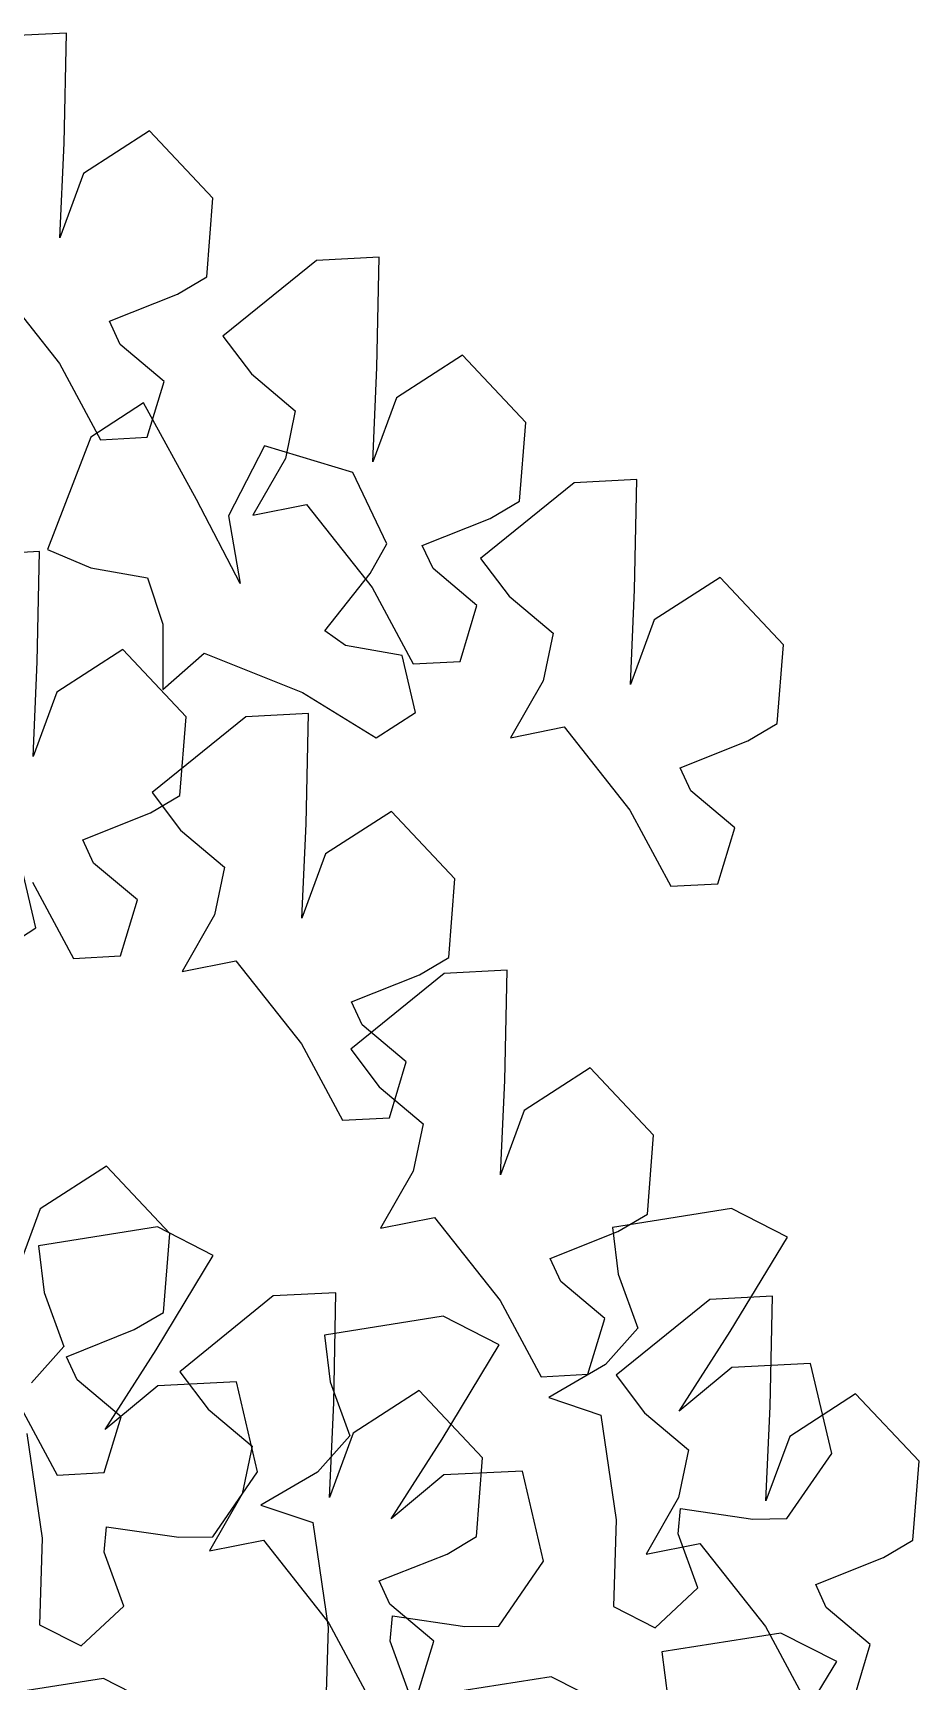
# Model space of a CAD drawing. Header units: millimetres. Extents: x 441061 to 442903, y 4515148 to 4515613.
# Drawn here: x 442189.285 to 442190.007, y 4515569.68 to 4515571.021 of the extents above; entities that cross this region are included whole.
import ezdxf

# ---------------------------------------------------------------- set-up
doc = ezdxf.new("R2010")
doc.units = ezdxf.units.MM
doc.layers.add('01_piscinas', color=254, linetype='Continuous')

msp = doc.modelspace()

# ---------------------------------------------------------------- linework, layer by layer
at = {"layer": '01_piscinas'}
for p, q in [((442189.3125, 4515571.021), (442189.2614, 4515571.0184)), ((442189.3106, 4515570.9313), (442189.3125, 4515571.021)), ((442189.3071, 4515570.8544), (442189.3106, 4515570.9313)), ((442189.3802, 4515570.9414), (442189.3264, 4515570.9067)), ((442189.4317, 4515570.8866), (442189.3802, 4515570.9414)), ((442189.3264, 4515570.9067), (442189.3071, 4515570.8544)), ((442189.4267, 4515570.8225), (442189.4317, 4515570.8866)), ((442189.5671, 4515570.8385), (442189.5161, 4515570.8358)), ((442189.5652, 4515570.7488), (442189.5671, 4515570.8385)), ((442189.5161, 4515570.8358), (442189.4399, 4515570.7742)), ((442189.2533, 4515570.8197), (442189.3068, 4515570.7521)), ((442189.4028, 4515570.8084), (442189.4267, 4515570.8225)), ((442189.3476, 4515570.7864), (442189.4028, 4515570.8084)), ((442189.3562, 4515570.7676), (442189.3476, 4515570.7864)), ((442189.4399, 4515570.7742), (442189.463, 4515570.7436)), ((442189.3921, 4515570.7375), (442189.3562, 4515570.7676)), ((442189.6348, 4515570.7589), (442189.5811, 4515570.7242)), ((442189.6864, 4515570.7041), (442189.6348, 4515570.7589)), ((442189.3068, 4515570.7521), (442189.3402, 4515570.69)), ((442189.463, 4515570.7436), (442189.4988, 4515570.7135)), ((442189.5618, 4515570.6719), (442189.5652, 4515570.7488)), ((442189.3783, 4515570.6921), (442189.3921, 4515570.7375)), ((442189.3751, 4515570.7201), (442189.3323, 4515570.6922)), ((442189.4184, 4515570.6414), (442189.3751, 4515570.7201)), ((442189.5811, 4515570.7242), (442189.5618, 4515570.6719)), ((442189.4988, 4515570.7135), (442189.4907, 4515570.6747)), ((442189.6814, 4515570.64), (442189.6864, 4515570.7041)), ((442189.3323, 4515570.6922), (442189.2971, 4515570.6007)), ((442189.3402, 4515570.69), (442189.3783, 4515570.6921)), ((442189.4736, 4515570.685), (442189.4444, 4515570.6281)), ((442189.5456, 4515570.6633), (442189.4736, 4515570.685)), ((442189.4907, 4515570.6747), (442189.4642, 4515570.6285)), ((442189.5733, 4515570.6053), (442189.5456, 4515570.6633)), ((442189.7259, 4515570.6549), (442189.6497, 4515570.5932)), ((442189.7769, 4515570.6576), (442189.7259, 4515570.6549)), ((442189.775, 4515570.5678), (442189.7769, 4515570.6576)), ((442189.4538, 4515570.5731), (442189.4184, 4515570.6414)), ((442189.4642, 4515570.6285), (442189.508, 4515570.6372)), ((442189.508, 4515570.6372), (442189.5614, 4515570.5696)), ((442189.6574, 4515570.6258), (442189.6814, 4515570.64)), ((442189.4444, 4515570.6281), (442189.4538, 4515570.5731)), ((442189.6022, 4515570.6039), (442189.6574, 4515570.6258)), ((442189.2906, 4515570.5989), (442189.2396, 4515570.5962)), ((442189.2887, 4515570.5092), (442189.2906, 4515570.5989)), ((442189.2971, 4515570.6007), (442189.3324, 4515570.5858)), ((442189.5597, 4515570.581), (442189.5733, 4515570.6053)), ((442189.6109, 4515570.5851), (442189.6022, 4515570.6039)), ((442189.3324, 4515570.5858), (442189.3785, 4515570.5776)), ((442189.6467, 4515570.555), (442189.6109, 4515570.5851)), ((442189.6497, 4515570.5932), (442189.6728, 4515570.5626)), ((442189.3785, 4515570.5776), (442189.3909, 4515570.54)), ((442189.5229, 4515570.5344), (442189.5597, 4515570.581)), ((442189.5614, 4515570.5696), (442189.5948, 4515570.5075)), ((442189.8446, 4515570.5779), (442189.7909, 4515570.5433)), ((442189.8962, 4515570.5231), (442189.8446, 4515570.5779)), ((442189.6728, 4515570.5626), (442189.7086, 4515570.5325)), ((442189.7716, 4515570.4909), (442189.775, 4515570.5678)), ((442189.6329, 4515570.5095), (442189.6467, 4515570.555)), ((442189.7909, 4515570.5433), (442189.7716, 4515570.4909)), ((442189.3909, 4515570.54), (442189.391, 4515570.4867)), ((442189.5397, 4515570.5225), (442189.5229, 4515570.5344)), ((442189.7086, 4515570.5325), (442189.7005, 4515570.4938)), ((442189.3583, 4515570.5193), (442189.3046, 4515570.4846)), ((442189.4099, 4515570.4645), (442189.3583, 4515570.5193)), ((442189.391, 4515570.4867), (442189.4246, 4515570.5162)), ((442189.4246, 4515570.5162), (442189.5047, 4515570.4843)), ((442189.5858, 4515570.5143), (442189.5397, 4515570.5225)), ((442189.8912, 4515570.4591), (442189.8962, 4515570.5231)), ((442189.2853, 4515570.4323), (442189.2887, 4515570.5092)), ((442189.5966, 4515570.4681), (442189.5858, 4515570.5143)), ((442189.5948, 4515570.5075), (442189.6329, 4515570.5095)), ((442189.7005, 4515570.4938), (442189.674, 4515570.4475)), ((442189.3046, 4515570.4846), (442189.2853, 4515570.4323)), ((442189.5047, 4515570.4843), (442189.5646, 4515570.4473)), ((442189.4585, 4515570.4645), (442189.3823, 4515570.4028)), ((442189.4049, 4515570.4004), (442189.4099, 4515570.4645)), ((442189.5095, 4515570.4672), (442189.4585, 4515570.4645)), ((442189.5076, 4515570.3774), (442189.5095, 4515570.4672)), ((442189.5646, 4515570.4473), (442189.5966, 4515570.4681)), ((442189.674, 4515570.4475), (442189.7178, 4515570.4563)), ((442189.7178, 4515570.4563), (442189.7712, 4515570.3886)), ((442189.8672, 4515570.4449), (442189.8912, 4515570.4591)), ((442189.812, 4515570.4229), (442189.8672, 4515570.4449)), ((442189.8207, 4515570.4041), (442189.812, 4515570.4229)), ((442189.3809, 4515570.3863), (442189.4049, 4515570.4004)), ((442189.3823, 4515570.4028), (442189.4054, 4515570.3722)), ((442189.8565, 4515570.374), (442189.8207, 4515570.4041)), ((442189.3258, 4515570.3643), (442189.3809, 4515570.3863)), ((442189.5772, 4515570.3875), (442189.5235, 4515570.3529)), ((442189.6288, 4515570.3327), (442189.5772, 4515570.3875)), ((442189.7712, 4515570.3886), (442189.8046, 4515570.3266)), ((442189.4054, 4515570.3722), (442189.4412, 4515570.3421)), ((442189.5042, 4515570.3005), (442189.5076, 4515570.3774)), ((442189.8427, 4515570.3286), (442189.8565, 4515570.374)), ((442189.3344, 4515570.3455), (442189.3258, 4515570.3643)), ((442189.3703, 4515570.3154), (442189.3344, 4515570.3455)), ((442189.4412, 4515570.3421), (442189.4331, 4515570.3034)), ((442189.5235, 4515570.3529), (442189.5042, 4515570.3005)), ((442189.2875, 4515570.2928), (442189.2767, 4515570.3391)), ((442189.2849, 4515570.33), (442189.3183, 4515570.2679)), ((442189.6238, 4515570.2686), (442189.6288, 4515570.3327)), ((442189.8046, 4515570.3266), (442189.8427, 4515570.3286)), ((442189.3565, 4515570.2699), (442189.3703, 4515570.3154)), ((442189.4331, 4515570.3034), (442189.4066, 4515570.2571)), ((442189.2554, 4515570.272), (442189.2875, 4515570.2928)), ((442189.3183, 4515570.2679), (442189.3565, 4515570.2699)), ((442189.4066, 4515570.2571), (442189.4504, 4515570.2658)), ((442189.4504, 4515570.2658), (442189.5038, 4515570.1982)), ((442189.5998, 4515570.2545), (442189.6238, 4515570.2686)), ((442189.6201, 4515570.2557), (442189.544, 4515570.194)), ((442189.5446, 4515570.2325), (442189.5998, 4515570.2545)), ((442189.6712, 4515570.2584), (442189.6201, 4515570.2557)), ((442189.6693, 4515570.1686), (442189.6712, 4515570.2584)), ((442189.5533, 4515570.2137), (442189.5446, 4515570.2325)), ((442189.5891, 4515570.1836), (442189.5533, 4515570.2137)), ((442189.5038, 4515570.1982), (442189.5372, 4515570.1362)), ((442189.544, 4515570.194), (442189.567, 4515570.1634)), ((442189.5754, 4515570.1382), (442189.5891, 4515570.1836)), ((442189.6658, 4515570.0917), (442189.6693, 4515570.1686)), ((442189.7389, 4515570.1787), (442189.6851, 4515570.1441)), ((442189.7904, 4515570.1239), (442189.7389, 4515570.1787)), ((442189.567, 4515570.1634), (442189.6029, 4515570.1333)), ((442189.6851, 4515570.1441), (442189.6658, 4515570.0917)), ((442189.5372, 4515570.1362), (442189.5754, 4515570.1382)), ((442189.6029, 4515570.1333), (442189.5948, 4515570.0946)), ((442189.7854, 4515570.0598), (442189.7904, 4515570.1239)), ((442189.345, 4515570.0987), (442189.2912, 4515570.064)), ((442189.3966, 4515570.0439), (442189.345, 4515570.0987)), ((442189.5948, 4515570.0946), (442189.5682, 4515570.0483)), ((442189.2912, 4515570.064), (442189.2719, 4515570.0117)), ((442189.8538, 4515570.0642), (442189.7571, 4515570.0489)), ((442189.7615, 4515570.0457), (442189.7854, 4515570.0598)), ((442189.8994, 4515570.041), (442189.8538, 4515570.0642)), ((442189.3865, 4515570.0493), (442189.2897, 4515570.034)), ((442189.432, 4515570.0261), (442189.3865, 4515570.0493)), ((442189.5682, 4515570.0483), (442189.612, 4515570.0571)), ((442189.612, 4515570.0571), (442189.6655, 4515569.9894)), ((442189.7063, 4515570.0237), (442189.7615, 4515570.0457)), ((442189.7571, 4515570.0489), (442189.7617, 4515570.0108)), ((442189.2897, 4515570.034), (442189.2944, 4515569.9959)), ((442189.3916, 4515569.9798), (442189.3966, 4515570.0439)), ((442189.8529, 4515569.9642), (442189.8994, 4515570.041)), ((442189.3855, 4515569.9493), (442189.432, 4515570.0261)), ((442189.7149, 4515570.0049), (442189.7063, 4515570.0237)), ((442189.7617, 4515570.0108), (442189.7777, 4515569.9668)), ((442189.2944, 4515569.9959), (442189.3103, 4515569.9519)), ((442189.4809, 4515569.9931), (442189.4047, 4515569.9315)), ((442189.5319, 4515569.9958), (442189.4809, 4515569.9931)), ((442189.5301, 4515569.9061), (442189.5319, 4515569.9958)), ((442189.7508, 4515569.9748), (442189.7149, 4515570.0049)), ((442189.8873, 4515569.993), (442189.8363, 4515569.9903)), ((442189.8854, 4515569.9033), (442189.8873, 4515569.993)), ((442189.3676, 4515569.9657), (442189.3916, 4515569.9798)), ((442189.6655, 4515569.9894), (442189.6989, 4515569.9274)), ((442189.8363, 4515569.9903), (442189.7601, 4515569.9287)), ((442189.3124, 4515569.9437), (442189.3676, 4515569.9657)), ((442189.6193, 4515569.9766), (442189.5225, 4515569.9613)), ((442189.6649, 4515569.9534), (442189.6193, 4515569.9766)), ((442189.737, 4515569.9294), (442189.7508, 4515569.9748)), ((442189.7777, 4515569.9668), (442189.7513, 4515569.9373)), ((442189.3103, 4515569.9519), (442189.284, 4515569.9225)), ((442189.5225, 4515569.9613), (442189.5272, 4515569.9233)), ((442189.6184, 4515569.8767), (442189.6649, 4515569.9534)), ((442189.8114, 4515569.8993), (442189.8529, 4515569.9642)), ((442189.3211, 4515569.9249), (442189.3124, 4515569.9437)), ((442189.3441, 4515569.8844), (442189.3855, 4515569.9493)), ((442189.4047, 4515569.9315), (442189.4278, 4515569.9009)), ((442189.6989, 4515569.9274), (442189.737, 4515569.9294)), ((442189.7513, 4515569.9373), (442189.7052, 4515569.9105)), ((442189.7601, 4515569.9287), (442189.7832, 4515569.8981)), ((442189.8543, 4515569.935), (442189.8114, 4515569.8993)), ((442189.9182, 4515569.9382), (442189.8543, 4515569.935)), ((442189.9355, 4515569.8649), (442189.9182, 4515569.9382)), ((442189.3569, 4515569.8948), (442189.3211, 4515569.9249)), ((442189.3869, 4515569.9201), (442189.3441, 4515569.8844)), ((442189.4508, 4515569.9233), (442189.3869, 4515569.9201)), ((442189.4681, 4515569.85), (442189.4508, 4515569.9233)), ((442189.5272, 4515569.9233), (442189.5432, 4515569.8793)), ((442189.5997, 4515569.9162), (442189.5459, 4515569.8815)), ((442189.6512, 4515569.8614), (442189.5997, 4515569.9162)), ((442189.955, 4515569.9134), (442189.9013, 4515569.8787)), ((442190.0066, 4515569.8586), (442189.955, 4515569.9134)), ((442189.2716, 4515569.9094), (442189.305, 4515569.8473)), ((442189.4278, 4515569.9009), (442189.4637, 4515569.8708)), ((442189.5266, 4515569.8292), (442189.5301, 4515569.9061)), ((442189.7052, 4515569.9105), (442189.7475, 4515569.8962)), ((442189.882, 4515569.8264), (442189.8854, 4515569.9033)), ((442189.3431, 4515569.8494), (442189.3569, 4515569.8948)), ((442189.7475, 4515569.8962), (442189.76, 4515569.8109)), ((442189.7832, 4515569.8981), (442189.819, 4515569.868)), ((442189.2802, 4515569.8813), (442189.2926, 4515569.7961)), ((442189.5432, 4515569.8793), (442189.5168, 4515569.8498)), ((442189.5459, 4515569.8815), (442189.5266, 4515569.8292)), ((442189.5769, 4515569.8118), (442189.6184, 4515569.8767)), ((442189.9013, 4515569.8787), (442189.882, 4515569.8264)), ((442189.4637, 4515569.8708), (442189.4556, 4515569.832)), ((442189.6462, 4515569.7973), (442189.6512, 4515569.8614)), ((442189.819, 4515569.868), (442189.8109, 4515569.8292)), ((442189.8991, 4515569.8119), (442189.9355, 4515569.8649)), ((442190.0016, 4515569.7945), (442190.0066, 4515569.8586)), ((442189.305, 4515569.8473), (442189.3431, 4515569.8494)), ((442189.4317, 4515569.797), (442189.4681, 4515569.85)), ((442189.5168, 4515569.8498), (442189.4707, 4515569.823)), ((442189.6198, 4515569.8475), (442189.5769, 4515569.8118)), ((442189.6837, 4515569.8506), (442189.6198, 4515569.8475)), ((442189.7009, 4515569.7774), (442189.6837, 4515569.8506)), ((442189.4556, 4515569.832), (442189.429, 4515569.7858)), ((442189.4707, 4515569.823), (442189.513, 4515569.8087)), ((442189.8109, 4515569.8292), (442189.7844, 4515569.783)), ((442189.8106, 4515569.7996), (442189.8125, 4515569.8202)), ((442189.8125, 4515569.8202), (442189.8713, 4515569.8116)), ((442189.3432, 4515569.7847), (442189.3451, 4515569.8053)), ((442189.3451, 4515569.8053), (442189.4039, 4515569.7968)), ((442189.513, 4515569.8087), (442189.5255, 4515569.7234)), ((442189.76, 4515569.8109), (442189.7579, 4515569.7405)), ((442189.8713, 4515569.8116), (442189.8991, 4515569.8119)), ((442189.2926, 4515569.7961), (442189.2905, 4515569.7256)), ((442189.4039, 4515569.7968), (442189.4317, 4515569.797)), ((442189.429, 4515569.7858), (442189.4728, 4515569.7945)), ((442189.4728, 4515569.7945), (442189.5262, 4515569.7269)), ((442189.6223, 4515569.7831), (442189.6462, 4515569.7973)), ((442189.7844, 4515569.783), (442189.8282, 4515569.7917)), ((442189.8266, 4515569.7556), (442189.8106, 4515569.7996)), ((442189.8282, 4515569.7917), (442189.8816, 4515569.7241)), ((442189.9776, 4515569.7803), (442190.0016, 4515569.7945)), ((442189.3592, 4515569.7408), (442189.3432, 4515569.7847)), ((442189.5671, 4515569.7612), (442189.6223, 4515569.7831)), ((442189.9225, 4515569.7584), (442189.9776, 4515569.7803)), ((442189.6646, 4515569.7244), (442189.7009, 4515569.7774)), ((442189.5757, 4515569.7424), (442189.5671, 4515569.7612)), ((442189.7919, 4515569.7231), (442189.8266, 4515569.7556)), ((442189.9311, 4515569.7396), (442189.9225, 4515569.7584)), ((442189.3245, 4515569.7083), (442189.3592, 4515569.7408)), ((442189.6116, 4515569.7123), (442189.5757, 4515569.7424)), ((442189.7579, 4515569.7405), (442189.7919, 4515569.7231)), ((442189.9669, 4515569.7095), (442189.9311, 4515569.7396)), ((442189.2905, 4515569.7256), (442189.3245, 4515569.7083)), ((442189.5262, 4515569.7269), (442189.5596, 4515569.6648)), ((442189.5761, 4515569.7121), (442189.578, 4515569.7327)), ((442189.578, 4515569.7327), (442189.6367, 4515569.7241)), ((442189.6367, 4515569.7241), (442189.6646, 4515569.7244)), ((442189.8816, 4515569.7241), (442189.915, 4515569.662)), ((442189.5255, 4515569.7234), (442189.5233, 4515569.6529)), ((442189.5921, 4515569.6681), (442189.5761, 4515569.7121)), ((442189.5978, 4515569.6668), (442189.6116, 4515569.7123)), ((442189.8941, 4515569.7188), (442189.7973, 4515569.7035)), ((442189.9396, 4515569.6956), (442189.8941, 4515569.7188)), ((442189.7973, 4515569.7035), (442189.802, 4515569.6654)), ((442189.9532, 4515569.664), (442189.9669, 4515569.7095)), ((442189.8931, 4515569.6189), (442189.9396, 4515569.6956)), ((442189.3426, 4515569.6818), (442189.2458, 4515569.6665)), ((442189.3881, 4515569.6586), (442189.3426, 4515569.6818)), ((442189.7071, 4515569.6832), (442189.6103, 4515569.6679)), ((442189.7526, 4515569.66), (442189.7071, 4515569.6832))]:
    msp.add_line(p, q, dxfattribs=at)

doc.saveas('drawing.dxf')
